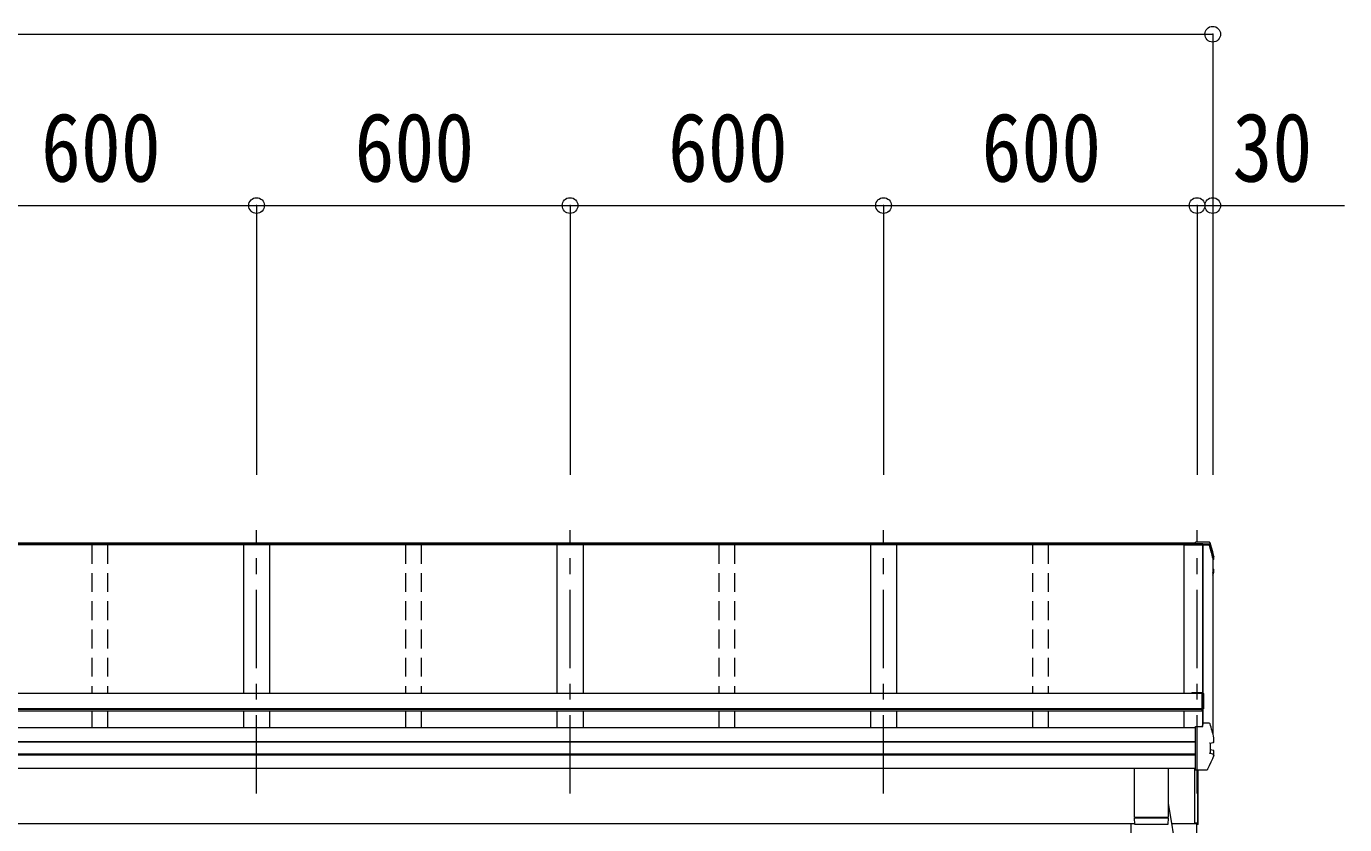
# Model space of a CAD drawing. Units: millimetres at full size, sheet at 1:30; some dimension numbers follow another scale. Extents: x -8432 to 8432, y -5820 to 5820.
# Drawn here: x -6367 to -3844, y -552 to 975 of the extents above; entities that cross this region are included whole.
import ezdxf
from ezdxf.enums import TextEntityAlignment as Align

# ---------------------------------------------------------------- set-up
doc = ezdxf.new("R2010")
doc.units = ezdxf.units.MM
doc.header["$LTSCALE"] = 30
doc.header["$PDMODE"] = 32
doc.header["$PDSIZE"] = 30
doc.linetypes.add('CHAIN1', pattern=[8, 5, -1, 1, -1])
doc.linetypes.add('DASHED1', pattern=[1.8, 1.2, -0.6])
doc.layers.add('0-3_ELV2', color=7, linetype='Continuous', lineweight=9)
doc.layers.add('0-E_DET2', color=6, linetype='Continuous', lineweight=9)
doc.styles.add('ＭＳ ゴシック', font='')
doc.styles.get('ＭＳ ゴシック').set_extended_font_data('MS Gothic')

msp = doc.modelspace()

# ---------------------------------------------------------------- linework, layer by layer
at = {"layer": '0-3_ELV2', "color": 5, "linetype": 'CHAIN1'}
for p, q in [((-5926.91, -492.46), (-5926.91, 11.72)), ((-5326.91, -492.46), (-5326.91, 11.72)), ((-4726.91, -492.46), (-4726.91, 11.72)), ((-4126.91, -492.46), (-4126.91, 11.72))]:
    msp.add_line(p, q, dxfattribs=at)
at = {"layer": '0-3_ELV2', "color": 4}
for p, q in [((-4126.91, -15.9), (-7126.91, -15.9)), ((-4126.91, -16.8), (-7126.91, -16.8)), ((-4129.91, -13.62), (-7123.91, -13.62)), ((-5951.86, -16.72), (-5951.86, -300.98)), ((-5901.86, -16.72), (-5901.86, -300.98)), ((-5351.91, -16.72), (-5351.91, -300.98)), ((-5301.91, -16.72), (-5301.91, -300.98)), ((-4751.91, -16.72), (-4751.91, -300.98)), ((-4701.91, -16.72), (-4701.91, -300.98)), ((-4151.91, -16.72), (-4151.91, -300.98)), ((-4151.91, -16.8), (-4103.47, -16.8)), ((-4104.9, -11.54), (-4129.91, -11.54)), ((-4129.91, -15.9), (-4129.91, -11.54)), ((-4129.91, -14.07), (-4115.71, -14.07)), ((-4126.91, -16.56), (-4116.09, -16.56)), ((-4116.61, -16.8), (-4116.61, -364.09)), ((-4115.71, -14.07), (-4116.09, -16.56)), ((-4116.01, -16.8), (-4116.01, -360.14)), ((-4115.71, -15.16), (-4115.93, -16.65)), ((-4115.93, -16.65), (-4115.93, -16.31)), ((-4115.93, -16.65), (-4103.52, -16.65)), ((-4115.71, -15.16), (-4115.71, -14.07)), ((-4103.66, -15.16), (-4115.71, -15.16)), ((-4104.9, -11.55), (-4104.9, -11.54)), ((-4104.9, -11.54), (-4104.9, -11.54)), ((-4096.91, -40.17), (-4096.91, -376.95)), ((-4096.91, -43.12), (-4096.22, -42.98)), ((-4096.91, -43.47), (-4096.14, -43.32)), ((-4095.65, -44.75), (-4096.91, -44.99)), ((-4094.59, -43.47), (-4094.59, -39.42)), ((-4096.91, -62.88), (-4096.08, -62.98)), ((-4096.91, -66.97), (-4095.54, -67.23)), ((-4096.91, -68.49), (-4096.07, -68.66)), ((-4096.07, -62.98), (-4096.08, -62.98)), ((-4094.49, -68.51), (-4094.49, -64.44)), ((-4116.81, -301.11), (-7137.01, -301.11)), ((-4136.81, -298.95), (-4116.81, -298.95)), ((-4136.81, -298.95), (-4136.81, -301.12)), ((-4136.81, -300.49), (-4116.81, -300.49)), ((-4116.81, -335), (-4116.81, -300.49)), ((-4114.81, -300.95), (-4114.81, -330.42)), ((-4116.81, -330.14), (-7137.01, -330.14)), ((-4116.81, -331.89), (-7137.01, -331.89)), ((-4116.81, -335), (-7137.01, -335)), ((-5951.86, -335), (-5951.86, -366.62)), ((-5901.86, -335), (-5901.86, -366.62)), ((-5351.91, -335), (-5351.91, -366.62)), ((-5301.91, -335), (-5301.91, -366.62)), ((-4751.91, -335), (-4751.91, -366.62)), ((-4701.91, -335), (-4701.91, -366.62)), ((-4151.91, -335), (-4151.91, -366.48)), ((-4116.81, -330.42), (-4114.81, -330.42)), ((-4129.91, -366.62), (-7123.91, -366.62)), ((-4129.91, -364.76), (-4129.91, -364.45)), ((-4129.91, -366.07), (-4129.91, -364.76)), ((-4129.91, -446), (-4129.91, -366.07)), ((-4116.66, -364.45), (-4115.93, -359.66)), ((-4116.64, -364.45), (-4116.09, -360.77)), ((-4116.09, -364.45), (-4116.09, -360.77)), ((-4115.93, -359.31), (-4115.71, -357.82)), ((-4115.93, -359.31), (-4115.93, -359.66)), ((-4103.66, -357.82), (-4115.71, -357.82)), ((-4129.91, -393.15), (-7123.91, -393.15)), ((-4129.91, -394.04), (-7123.91, -394.04)), ((-4102.48, -395.76), (-4096.22, -394.99)), ((-4102.48, -395.76), (-4102.48, -395.76)), ((-4101.91, -395.9), (-4101.91, -415.11)), ((-4096.22, -394.99), (-4096.22, -394.99)), ((-4094.59, -393.52), (-4094.59, -386.13)), ((-4129.91, -417.26), (-7123.91, -417.26)), ((-4129.91, -419.19), (-7123.91, -419.19)), ((-4096.08, -417.27), (-4102.48, -415.58)), ((-4102.48, -415.58), (-4102.48, -415.58)), ((-4095.54, -409.89), (-4101.5, -408.74)), ((-4096.08, -417.27), (-4096.07, -417.28)), ((-4094.49, -418.56), (-4094.49, -411.17)), ((-4129.91, -444.22), (-7123.91, -444.22)), ((-4131.91, -444.22), (-4131.91, -549.05)), ((-4129.91, -446.86), (-4129.91, -446)), ((-4129.91, -446.86), (-4109.26, -446.86)), ((-4125.41, -551.45), (-4125.41, -446.86)), ((-4124.91, -551.05), (-4124.91, -446.86)), ((-4246.2, -550.45), (-7126.91, -550.45)), ((-4252.91, -3405.45), (-4252.91, -550.45)), ((-4126.91, -550.45), (-4175.68, -550.45)), ((-4126.91, -549.05), (-4131.91, -549.05)), ((-4127.91, -550.45), (-4127.91, -3405.45)), ((-4126.91, -551.55), (-4126.91, -549.05)), ((-4125.41, -551.45), (-4125.41, -551.45)), ((-4125.41, -551.45), (-4125.4, -551.52))]:
    msp.add_line(p, q, dxfattribs=at)
at = {"layer": '0-3_ELV2', "color": 4, "linetype": 'DASHED1'}
for p, q in [((-6241.91, -16.72), (-6241.91, -301.11)), ((-6211.91, -16.72), (-6211.91, -301.11)), ((-5641.91, -16.72), (-5641.91, -301.11)), ((-5611.91, -16.72), (-5611.91, -301.11)), ((-5041.91, -16.72), (-5041.91, -301.11)), ((-5011.91, -16.72), (-5011.91, -301.11)), ((-4441.91, -16.72), (-4441.91, -301.11)), ((-4411.91, -16.72), (-4411.91, -301.11)), ((-6241.91, -335), (-6241.91, -366.62)), ((-6211.91, -335), (-6211.91, -366.62)), ((-5641.91, -335), (-5641.91, -366.62)), ((-5611.91, -335), (-5611.91, -366.62)), ((-5041.91, -335), (-5041.91, -366.62)), ((-5011.91, -335), (-5011.91, -366.62)), ((-4441.91, -335), (-4441.91, -366.62)), ((-4411.91, -335), (-4411.91, -366.62))]:
    msp.add_line(p, q, dxfattribs=at)
at = {"layer": '0-3_ELV2'}
for p, q in [((-4246.41, -537.76), (-4246.41, -444.22)), ((-4182.41, -444.22), (-4182.41, -537.76)), ((-4182.41, -510.58), (-4161.97, -631.62)), ((-4246.41, -537.76), (-4182.41, -537.76)), ((-4246.41, -538.76), (-4182.41, -538.76)), ((-4246.18, -551.81), (-4246.41, -538.76)), ((-4182.63, -551.76), (-4246.18, -551.76)), ((-4241.91, -537.76), (-4241.89, -538.76)), ((-4186.91, -537.76), (-4186.92, -538.76)), ((-4182.41, -538.76), (-4182.63, -551.81))]:
    msp.add_line(p, q, dxfattribs=at)
at = {"layer": '0-3_ELV2', "color": 4}
for points in [[(-4129.91, -15.57), (-4126.91, -15.57), (-4126.91, -16.57)], [(-4102.04, -12.82), (-4102.17, -12.52), (-4102.34, -12.26), (-4102.56, -12.03), (-4102.81, -11.85), (-4103.09, -11.72), (-4103.35, -11.64), (-4103.59, -11.6), (-4103.82, -11.58), (-4104.08, -11.56), (-4104.36, -11.55), (-4104.67, -11.54), (-4104.98, -11.54)], [(-4094.63, -39.11), (-4096.95, -30.26), (-4099.41, -21.49), (-4102.04, -12.83)], [(-4094.63, -39.11), (-4094.59, -39.37), (-4094.59, -39.42)], [(-4096.91, -74.71), (-4095.99, -72.47), (-4094.58, -68.98)], [(-4129.91, -364.45), (-4115.71, -364.45), (-4115.71, -357.82)], [(-4102.48, -395.76), (-4102.56, -395.79), (-4102.63, -395.84), (-4102.7, -395.92), (-4102.74, -396.01), (-4102.77, -396.12), (-4102.78, -396.24)], [(-4101.91, -395.9), (-4101.89, -395.78), (-4101.86, -395.69)], [(-4096.22, -394.99), (-4095.99, -394.92), (-4095.79, -394.77), (-4095.62, -394.55), (-4095.5, -394.28), (-4095.43, -393.97), (-4095.42, -393.64), (-4095.47, -393.32)], [(-4096.14, -394.98), (-4095.86, -394.9), (-4095.62, -394.83), (-4095.38, -394.73), (-4095.1, -394.56), (-4094.84, -394.29), (-4094.66, -393.94), (-4094.61, -393.56)], [(-4094.63, -385.82), (-4094.59, -386.08), (-4094.59, -386.13)], [(-4094.59, -393.56), (-4094.59, -393.47), (-4094.63, -393.21)], [(-4094.58, -419.04), (-4097.44, -425.86), (-4100.39, -432.59), (-4103.42, -439.24), (-4106.55, -445.8)], [(-4102.48, -415.58), (-4102.56, -415.54), (-4102.63, -415.48), (-4102.7, -415.4), (-4102.74, -415.29), (-4102.77, -415.18), (-4102.78, -415.06)], [(-4095.39, -419.25), (-4095.3, -418.93), (-4095.27, -418.57), (-4095.32, -418.21), (-4095.43, -417.88), (-4095.6, -417.6), (-4095.82, -417.39), (-4096.07, -417.28)], [(-4094.6, -419.06), (-4094.53, -418.9), (-4094.49, -418.72), (-4094.49, -418.54)], [(-4109.24, -446.86), (-4108.86, -446.86), (-4108.51, -446.85), (-4108.2, -446.83), (-4107.92, -446.8), (-4107.61, -446.72), (-4107.28, -446.58), (-4106.97, -446.37), (-4106.71, -446.09), (-4106.53, -445.75)], [(-4125.4, -551.55), (-4125.41, -551.55), (-4126.91, -551.55)], [(-4125.4, -551.52), (-4125.4, -551.55), (-4125.4, -551.55)]]:
    msp.add_lwpolyline(points, dxfattribs=at)
for centre, radius, start, end in [((-4103.66, -16.86), 1.7, 17.09071, 90.04324), ((-4579.92, -162.82), 498.32, 13.87531, 17.05651), ((-4579.91, -162.82), 499.82, 13.85121, 17.03953), ((-4095.89, -43.47), 1.3, 280.89642, 13.7954), ((-4559.23, 116.41), 498.64, 337.99835, 338.21754), ((-4559.23, 116.06), 498.64, 337.99835, 338.25759), ((-4095.79, -68.51), 1.3, 338.33785, 79.1132), ((-4095.79, -64.44), 1.3, 0.0377, 79.0995), ((-4116.81, -300.95), 2, 0, 90), ((-4103.66, -359.52), 1.7, 17.09071, 90.04324), ((-4579.91, -505.48), 499.82, 13.85121, 17.03953), ((-4101.41, -408.25), 0.499, 180.05239, 259.08482), ((-4095.79, -411.17), 1.3, 0.0377, 79.0995), ((-4125.41, -551.05), 0.5, 270.5, 0), ((-4137.55, -536.39), 12.15, 359.0404, 0.9596)]:
    msp.add_arc(centre, radius, start, end, dxfattribs=at)
at = {"layer": '0-E_DET2'}
for p, q in [((-7156.91, 960.02), (-4096.91, 960.02)), ((-4096.91, 960.02), (-4096.91, 117.46)), ((-6526.91, 632.33), (-5926.91, 632.33)), ((-5926.91, 632.33), (-5926.91, 117.46)), ((-5926.91, 632.33), (-5326.91, 632.33)), ((-5326.91, 632.33), (-5326.91, 117.46)), ((-5326.91, 632.33), (-4726.91, 632.33)), ((-4726.91, 632.33), (-4726.91, 117.46)), ((-4726.91, 632.33), (-4126.91, 632.33)), ((-4126.91, 632.33), (-4126.91, 117.46)), ((-4126.91, 632.33), (-4096.91, 632.33)), ((-4096.91, 632.33), (-4096.91, 117.46)), ((-4096.91, 632.33), (-3844.4, 632.33))]:
    msp.add_line(p, q, dxfattribs=at)
for p in [(-4096.91, 960.02), (-5926.91, 632.33), (-5326.91, 632.33), (-4726.91, 632.33), (-4126.91, 632.33), (-4096.91, 632.33)]:
    msp.add_point(p, dxfattribs=at)

# ---------------------------------------------------------------- texts
at = {"layer": '0-E_DET2', "color": 7, "style": 'ＭＳ ゴシック', "width": 0.85}
for s, p in [('600', (-6339.41, 638.33)), ('600', (-5739.41, 638.33)), ('600', (-5139.41, 638.33)), ('600', (-4539.41, 638.33)), ('30', (-4058.99, 638.33))]:
    msp.add_text(s, height=132, dxfattribs=at).set_placement(p, align=Align.BOTTOM_LEFT)

doc.saveas('drawing.dxf')
